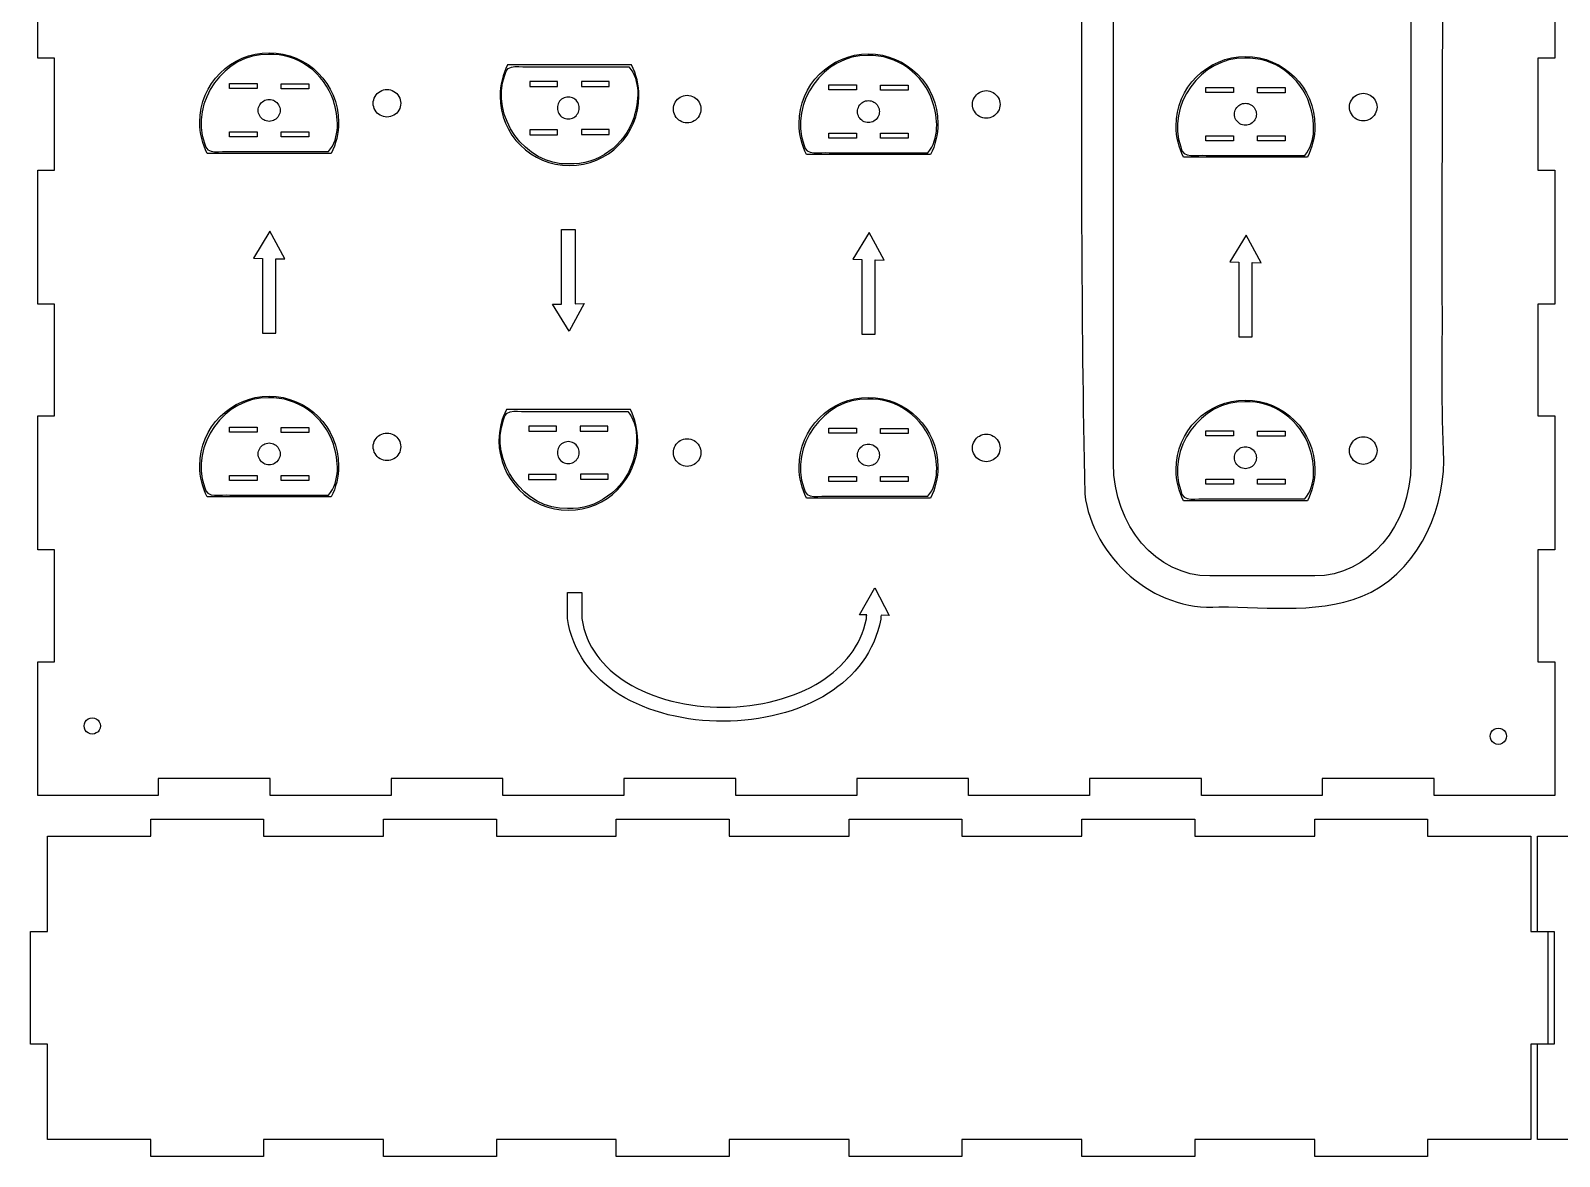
# Model space of a CAD drawing. Extents: x -357 to 241, y 37 to 431.
# Drawn here: x -357.3 to -85.2, y 36.5 to 236.9 of the extents above; entities that cross this region are included whole.
import ezdxf

# ---------------------------------------------------------------- set-up
doc = ezdxf.new("R2010")
doc.units = 0
doc.layers.add('Layer_1_copy', color=7, linetype='CONTINUOUS')

msp = doc.modelspace()

# ---------------------------------------------------------------- linework, layer by layer
at = {"layer": 'Layer_1_copy', "color": 7}
for points in [[(-164.544581, 159.836865), (-164.544581, 346.139486)], [(-111.61036, 346.139486), (-111.61036, 159.836865)], [(-86.0051, 255.81609), (-86.0051, 231.976065), (-89.005122, 231.976065), (-89.005122, 212.066077), (-86.0051, 212.066077), (-86.0051, 188.226092), (-89.005122, 188.226092), (-89.005122, 168.316076), (-86.0051, 168.316076), (-86.0051, 144.476071), (-89.005122, 144.476071), (-89.005122, 124.566055), (-86.0051, 124.566055), (-86.0051, 100.771053), (-107.478683, 100.771053), (-107.478683, 103.771075), (-127.388671, 103.771075), (-127.388671, 100.771053), (-148.907269, 100.771053), (-148.907269, 103.771075), (-168.817256, 103.771075), (-168.817256, 100.771053), (-190.335826, 100.771053), (-190.335826, 103.771075), (-210.245841, 103.771075), (-210.245841, 100.771053), (-231.764411, 100.771053), (-231.764411, 103.771075), (-251.674399, 103.771075), (-251.674399, 100.771053), (-273.192968, 100.771053), (-273.192968, 103.771075), (-293.10299, 103.771075), (-293.10299, 100.771053), (-314.621559, 100.771053), (-314.621559, 103.771075), (-334.531547, 103.771075), (-334.531547, 100.771053), (-356.00513, 100.771053), (-356.00513, 124.566055), (-353.005136, 124.566055), (-353.005136, 144.476071), (-356.00513, 144.476071), (-356.00513, 168.316076), (-353.005136, 168.316076), (-353.005136, 188.226092), (-356.00513, 188.226092), (-356.00513, 212.06608), (-353.005136, 212.06608), (-353.005136, 231.976068), (-356.00513, 231.976068), (-356.00513, 255.816093)], [(-250.314172, 230.775359), (-272.380225, 230.775359)], [(-321.86911, 226.56383), (-321.86911, 227.46383), (-316.945482, 227.46383), (-316.945482, 226.56383), (-321.86911, 226.56383)], [(-312.646455, 226.513428), (-312.646455, 227.413428), (-307.722827, 227.413428), (-307.722827, 226.513428), (-312.646455, 226.513428)], [(-293.839426, 226.406202), (-293.839426, 226.406202)], [(-268.412403, 227.849211), (-268.412403, 226.949211), (-263.488775, 226.949211), (-263.488775, 227.849211), (-268.412403, 227.849211)], [(-259.225711, 227.849211), (-259.225711, 226.949211), (-254.302083, 226.949211), (-254.302083, 227.849211), (-259.225711, 227.849211)], [(-215.214615, 226.357243), (-215.214615, 227.257243), (-210.290987, 227.257243), (-210.290987, 226.357243), (-215.214615, 226.357243)], [(-205.992027, 226.306844), (-205.992027, 227.206844), (-201.068399, 227.206844), (-201.068399, 226.306844), (-205.992027, 226.306844)], [(-187.184968, 226.199587), (-187.184968, 226.199587)], [(-148.123791, 225.886488), (-148.123791, 226.786488), (-143.200163, 226.786488), (-143.200163, 225.886488), (-148.123791, 225.886488)], [(-138.901133, 225.836089), (-138.901133, 226.736089), (-133.977505, 226.736089), (-133.977505, 225.836089), (-138.901133, 225.836089)], [(-314.805665, 224.634833), (-314.805665, 224.634833)], [(-273.706189, 225.222456), (-273.706189, 225.222456)], [(-240.42269, 225.373579), (-240.42269, 225.373579)], [(-208.151206, 224.428246), (-208.151206, 224.428246)], [(-141.060352, 223.957499), (-141.060352, 223.957499)], [(-120.094113, 225.728841), (-120.094113, 225.728841)], [(-327.154596, 220.582997), (-327.154596, 220.582997)], [(-261.567943, 221.170614), (-261.567943, 221.170614)], [(-321.860757, 217.956264), (-321.860757, 218.856264), (-316.937128, 218.856264), (-316.937128, 217.956264), (-321.860757, 217.956264)], [(-312.674141, 217.956264), (-312.674141, 218.856264), (-307.750513, 218.856264), (-307.750513, 217.956264), (-312.674141, 217.956264)], [(-268.420669, 219.241645), (-268.420669, 218.341645), (-263.497041, 218.341645), (-263.497041, 219.241645), (-268.420669, 219.241645)], [(-259.198082, 219.292047), (-259.198082, 218.392047), (-254.274453, 218.392047), (-254.274453, 219.292047), (-259.198082, 219.292047)], [(-220.500132, 220.37641), (-220.500132, 220.37641)], [(-215.206349, 217.749677), (-215.206349, 218.649677), (-210.28272, 218.649677), (-210.28272, 217.749677), (-215.206349, 217.749677)], [(-206.019657, 217.749677), (-206.019657, 218.649677), (-201.096029, 218.649677), (-201.096029, 217.749677), (-206.019657, 217.749677)], [(-153.409277, 219.905663), (-153.409277, 219.905663)], [(-148.115525, 217.278922), (-148.115525, 218.178922), (-143.191897, 218.178922), (-143.191897, 217.278922), (-148.115525, 217.278922)], [(-138.928833, 217.278922), (-138.928833, 218.178922), (-134.005205, 218.178922), (-134.005205, 217.278922), (-138.928833, 217.278922)], [(-303.762579, 215.030094), (-325.828632, 215.030094)], [(-197.108115, 214.823507), (-219.174167, 214.823507)], [(-130.01726, 214.35276), (-152.083313, 214.35276)], [(-250.524851, 169.445083), (-272.590903, 169.445083)], [(-321.86911, 165.436489), (-321.86911, 166.336489), (-316.945482, 166.336489), (-316.945482, 165.436489), (-321.86911, 165.436489)], [(-312.646455, 165.386087), (-312.646455, 166.286087), (-307.722827, 166.286087), (-307.722827, 165.386087), (-312.646455, 165.386087)], [(-268.623105, 166.518938), (-268.623105, 165.618938), (-263.699476, 165.618938), (-263.699476, 166.518938), (-268.623105, 166.518938)], [(-259.436413, 166.518938), (-259.436413, 165.618938), (-254.512785, 165.618938), (-254.512785, 166.518938), (-259.436413, 166.518938)], [(-215.214615, 165.229869), (-215.214615, 166.129869), (-210.290987, 166.129869), (-210.290987, 165.229869), (-215.214615, 165.229869)], [(-205.992027, 165.179467), (-205.992027, 166.079467), (-201.068399, 166.079467), (-201.068399, 165.179467), (-205.992027, 165.179467)], [(-314.805665, 163.507503), (-314.805665, 163.507503)], [(-293.839426, 165.278844), (-293.839426, 165.278844)], [(-273.916868, 163.892181), (-273.916868, 163.892181)], [(-240.42269, 164.246221), (-240.42269, 164.246221)], [(-208.151206, 163.300888), (-208.151206, 163.300888)], [(-187.184968, 165.072229), (-187.184968, 165.072229)], [(-148.123791, 164.759131), (-148.123791, 165.65913), (-143.200163, 165.65913), (-143.200163, 164.759131), (-148.123791, 164.759131)], [(-138.901133, 164.708728), (-138.901133, 165.608728), (-133.977505, 165.608728), (-133.977505, 164.708728), (-138.901133, 164.708728)], [(-120.094113, 164.601483), (-120.094113, 164.601483)], [(-141.060352, 162.830142), (-141.060352, 162.830142)], [(-327.154596, 159.455658), (-327.154596, 159.455658)], [(-268.631371, 157.91135), (-268.631371, 157.01135), (-263.707743, 157.01135), (-263.707743, 157.91135), (-268.631371, 157.91135)], [(-261.567943, 159.840339), (-261.567943, 159.840339)], [(-259.408783, 157.961752), (-259.408783, 157.061752), (-254.485155, 157.061752), (-254.485155, 157.961752), (-259.408783, 157.961752)], [(-220.500132, 159.249044), (-220.500132, 159.249044)], [(-164.544581, 159.836865), (-164.544581, 159.836865)], [(-153.409277, 158.778297), (-153.409277, 158.778297)], [(-321.860757, 156.828917), (-321.860757, 157.728917), (-316.937128, 157.728917), (-316.937128, 156.828917), (-321.860757, 156.828917)], [(-312.674141, 156.828917), (-312.674141, 157.728917), (-307.750513, 157.728917), (-307.750513, 156.828917), (-312.674141, 156.828917)], [(-215.206349, 156.622297), (-215.206349, 157.522297), (-210.28272, 157.522297), (-210.28272, 156.622297), (-215.206349, 156.622297)], [(-206.019657, 156.622297), (-206.019657, 157.522297), (-201.096029, 157.522297), (-201.096029, 156.622297), (-206.019657, 156.622297)], [(-148.115525, 156.151562), (-148.115525, 157.051562), (-143.191897, 157.051562), (-143.191897, 156.151562), (-148.115525, 156.151562)], [(-138.928833, 156.151562), (-138.928833, 157.051562), (-134.005205, 157.051562), (-134.005205, 156.151562), (-138.928833, 156.151562)], [(-303.762579, 153.902756), (-325.828632, 153.902756)], [(-197.108115, 153.696141), (-219.174167, 153.696141)], [(-130.01726, 153.225394), (-152.083313, 153.225394)], [(-128.73679, 139.836845), (-147.418151, 139.836845)], [(-346.290624, 114.599241), (-346.290624, 114.599241)], [(-346.290596, 114.599269), (-346.290596, 114.599269)], [(-346.290596, 114.599269), (-346.290596, 114.599269)], [(-96.051625, 112.770328), (-96.051625, 112.770328)], [(-96.051596, 112.770328), (-96.051596, 112.770328)], [(-96.051596, 112.770328), (-96.051596, 112.770328)], [(-354.267544, 56.498824), (-357.267538, 56.498824), (-357.267538, 76.588841), (-354.267544, 76.588841), (-354.267544, 93.543821), (-335.883956, 93.543821), (-335.883956, 96.543843), (-315.793967, 96.543843), (-315.793967, 93.543821), (-294.455398, 93.543821), (-294.455398, 96.543843), (-274.365376, 96.543843), (-274.365376, 93.543821), (-253.026807, 93.543821), (-253.026807, 96.543843), (-232.936819, 96.543843), (-232.936819, 93.543821), (-211.59825, 93.543821), (-211.59825, 96.543843), (-191.508233, 96.543843), (-191.508233, 93.543821), (-170.169665, 93.543821), (-170.169665, 96.543843), (-150.079676, 96.543843), (-150.079676, 93.543821), (-128.741108, 93.543821), (-128.741108, 96.543843), (-108.651091, 96.543843), (-108.651091, 93.543821), (-90.26753, 93.543821), (-90.26753, 76.588841), (-87.267536, 76.588841), (-87.267536, 56.498824), (-90.26753, 56.498824), (-90.26753, 39.543845), (-90.26753, 39.543845), (-108.651091, 39.543845), (-108.651091, 36.543822), (-128.741108, 36.543822), (-128.741108, 39.543845), (-150.079676, 39.543845), (-150.079676, 36.543822), (-170.169665, 36.543822), (-170.169665, 39.543845), (-191.508233, 39.543845), (-191.508233, 36.543822), (-211.59825, 36.543822), (-211.59825, 39.543845), (-232.936819, 39.543845), (-232.936819, 36.543822), (-253.026807, 36.543822), (-253.026807, 39.543845), (-274.365376, 39.543845), (-274.365376, 36.543822), (-294.455398, 36.543822), (-294.455398, 39.543845), (-315.793967, 39.543845), (-315.793967, 36.543822), (-335.883956, 36.543822), (-335.883956, 39.543845), (-354.267544, 39.543845), (-354.267544, 56.498824)], [(-89.066017, 93.543838), (-65.361016, 93.543838)], [(-65.361016, 39.543833), (-89.066017, 39.543833), (-89.066017, 56.588814), (-86.066015, 56.588814), (-86.066015, 76.49883), (-89.066017, 76.49883), (-89.066017, 93.543838)]]:
    msp.add_lwpolyline(points, dxfattribs=at)
at = {"layer": 'Layer_1_copy', "color": 3}
for points in [[(-314.921336, 232.651205), (-314.921336, 232.651205)], [(-208.266871, 232.444619), (-208.266871, 232.444619)], [(-141.175988, 231.973872), (-141.175988, 231.973872)], [(-261.472928, 213.154247), (-261.472928, 213.154247)], [(-314.921307, 171.523873), (-314.921307, 171.523873)], [(-208.266871, 171.317252), (-208.266871, 171.317252)], [(-141.175988, 170.846506), (-141.175988, 170.846506)], [(-261.683607, 151.823977), (-261.683607, 151.823977)]]:
    msp.add_lwpolyline(points, dxfattribs=at)
at = {"layer": 'Layer_1_copy', "color": 1}
for points in [[(-261.444452, 183.40673), (-264.363702, 188.178049), (-262.767397, 188.222146), (-262.767397, 201.50423), (-260.368508, 201.50423), (-260.368508, 188.275063), (-258.772175, 188.31916), (-261.444452, 183.40673), (-261.444452, 183.40673)], [(-314.68218, 201.169918), (-317.601431, 196.398598), (-316.005125, 196.354501), (-316.005125, 183.072418), (-313.606236, 183.072418), (-313.606236, 196.301584), (-312.009903, 196.257487), (-314.68218, 201.169918), (-314.68218, 201.169918)], [(-208.027716, 200.96332), (-210.946966, 196.192003), (-209.350661, 196.147906), (-209.350661, 182.865822), (-206.951772, 182.865822), (-206.951772, 196.094989), (-205.355438, 196.050892), (-208.027716, 200.96332), (-208.027716, 200.96332)], [(-140.936861, 200.492567), (-143.856112, 195.721248), (-142.259806, 195.677151), (-142.259806, 182.395067), (-139.860917, 182.395067), (-139.860917, 195.624234), (-138.264584, 195.580137), (-140.936861, 200.492567), (-140.936861, 200.492567)], [(-261.698029, 132.27154), (-261.715527, 132.27154), (-261.715527, 132.421485), (-261.715527, 136.910568), (-259.166721, 136.910568), (-259.166721, 132.27154)], [(-208.463749, 132.897735), (-209.769027, 132.933012), (-207.008527, 137.704318), (-204.486166, 132.791901), (-205.906082, 132.844818)], [(-205.95914, 132.156901), (-205.976638, 132.156901)], [(-205.94136, 132.421485), (-205.932611, 132.421485)], [(-233.934305, 113.980012), (-233.934418, 113.980012)]]:
    msp.add_lwpolyline(points, dxfattribs=at)
at = {"layer": 'Layer_1_copy', "color": 7}
for points in [[(-106.044571, 190.624825), (-106.083969, 244.567737), (-105.374434, 298.528146), (-106.63704, 352.457906)], [(-170.382432, 344.965103), (-169.660508, 281.468264), (-170.936632, 217.956834), (-169.669511, 154.467135)], [(-327.154596, 220.582997), (-327.154596, 227.412136), (-321.6229, 232.949819), (-314.801137, 232.949819)], [(-314.801137, 232.949819), (-307.979374, 232.949819), (-302.447706, 227.412136), (-302.447706, 220.582997)], [(-220.500132, 220.37641), (-220.500132, 227.20555), (-214.968435, 232.743232), (-208.146673, 232.743232)], [(-208.146673, 232.743232), (-201.32491, 232.743232), (-195.793241, 227.20555), (-195.793241, 220.37641)], [(-153.409277, 219.905663), (-153.409277, 226.734803), (-147.877581, 232.272486), (-141.055818, 232.272486)], [(-141.055818, 232.272486), (-134.234055, 232.272486), (-128.702387, 226.734803), (-128.702387, 219.905663)], [(-272.380225, 230.775359), (-273.221924, 229.104093), (-273.706189, 227.221859), (-273.706189, 225.222456)], [(-248.999299, 225.222456), (-248.999299, 227.221219), (-249.472981, 229.104516), (-250.314172, 230.775359)], [(-295.961189, 225.181202), (-295.523538, 225.939235), (-294.714727, 226.406202), (-293.839426, 226.406202)], [(-293.839426, 226.406202), (-292.964126, 226.406202), (-292.155315, 225.939235), (-291.717664, 225.181202)], [(-189.30673, 224.974587), (-188.869079, 225.73262), (-188.060268, 226.199587), (-187.184968, 226.199587)], [(-187.184968, 226.199587), (-186.309667, 226.199587), (-185.500856, 225.73262), (-185.063205, 224.974587)], [(-316.494415, 221.709833), (-316.842749, 222.313165), (-316.842749, 223.056501), (-316.494415, 223.659833)], [(-316.494415, 223.659833), (-316.146081, 224.263165), (-315.502333, 224.634833), (-314.805665, 224.634833)], [(-314.805665, 224.634833), (-314.108997, 224.634833), (-313.46525, 224.263165), (-313.116916, 223.659833)], [(-313.116916, 223.659833), (-312.768582, 223.056501), (-312.768582, 222.313165), (-313.116916, 221.709833)], [(-295.961189, 222.731202), (-296.398839, 223.489235), (-296.398839, 224.423169), (-295.961189, 225.181202)], [(-291.717664, 225.181202), (-291.280014, 224.423169), (-291.280014, 223.489235), (-291.717664, 222.731202)], [(-273.706189, 225.222456), (-273.706189, 218.393316), (-268.174493, 212.855634), (-261.35273, 212.855634)], [(-263.256692, 224.095614), (-263.605026, 223.492282), (-263.605026, 222.748946), (-263.256692, 222.145614)], [(-261.567943, 225.070614), (-262.26461, 225.070614), (-262.908358, 224.698946), (-263.256692, 224.095614)], [(-259.879193, 224.095614), (-260.227527, 224.698946), (-260.871275, 225.070614), (-261.567943, 225.070614)], [(-261.35273, 212.855634), (-254.530967, 212.855634), (-248.999299, 218.393316), (-248.999299, 225.222456)], [(-259.879193, 222.145614), (-259.530859, 222.748946), (-259.530859, 223.492282), (-259.879193, 224.095614)], [(-242.544452, 221.698579), (-242.982103, 222.456612), (-242.982103, 223.390547), (-242.544452, 224.148579)], [(-242.544452, 224.148579), (-242.106802, 224.906612), (-241.297991, 225.373579), (-240.42269, 225.373579)], [(-240.42269, 225.373579), (-239.54739, 225.373579), (-238.738578, 224.906612), (-238.300928, 224.148579)], [(-238.300928, 224.148579), (-237.863278, 223.390547), (-237.863278, 222.456612), (-238.300928, 221.698579)], [(-209.839956, 221.503246), (-210.18829, 222.106578), (-210.18829, 222.849914), (-209.839956, 223.453246)], [(-209.839956, 223.453246), (-209.491622, 224.056578), (-208.847874, 224.428246), (-208.151206, 224.428246)], [(-208.151206, 224.428246), (-207.454538, 224.428246), (-206.810791, 224.056578), (-206.462457, 223.453246)], [(-206.462457, 223.453246), (-206.114123, 222.849914), (-206.114123, 222.106578), (-206.462457, 221.503246)], [(-189.30673, 222.524587), (-189.74438, 223.28262), (-189.74438, 224.216555), (-189.30673, 224.974587)], [(-185.063205, 224.974587), (-184.625555, 224.216555), (-184.625555, 223.28262), (-185.063205, 222.524587)], [(-142.749101, 222.982499), (-142.400767, 223.585831), (-141.75702, 223.957499), (-141.060352, 223.957499)], [(-141.060352, 223.957499), (-140.363684, 223.957499), (-139.719936, 223.585831), (-139.371602, 222.982499)], [(-122.215875, 222.053841), (-122.653526, 222.811873), (-122.653526, 223.745808), (-122.215875, 224.503841)], [(-122.215875, 224.503841), (-121.778225, 225.261873), (-120.969414, 225.728841), (-120.094113, 225.728841)], [(-120.094113, 225.728841), (-119.218812, 225.728841), (-118.410001, 225.261873), (-117.972351, 224.503841)], [(-117.972351, 224.503841), (-117.534701, 223.745808), (-117.534701, 222.811873), (-117.972351, 222.053841)], [(-325.828632, 215.030094), (-326.670331, 216.70136), (-327.154596, 218.583593), (-327.154596, 220.582997)], [(-314.805665, 220.734833), (-315.502333, 220.734833), (-316.146081, 221.106501), (-316.494415, 221.709833)], [(-313.116916, 221.709833), (-313.46525, 221.106501), (-314.108997, 220.734833), (-314.805665, 220.734833)], [(-302.447706, 220.582997), (-302.447706, 218.584234), (-302.921388, 216.700937), (-303.762579, 215.030094)], [(-293.839426, 221.506202), (-294.714727, 221.506202), (-295.523538, 221.973169), (-295.961189, 222.731202)], [(-291.717664, 222.731202), (-292.155315, 221.973169), (-292.964126, 221.506202), (-293.839426, 221.506202)], [(-263.256692, 222.145614), (-262.908358, 221.542282), (-262.26461, 221.170614), (-261.567943, 221.170614)], [(-261.567943, 221.170614), (-260.871275, 221.170614), (-260.227527, 221.542282), (-259.879193, 222.145614)], [(-240.42269, 220.473579), (-241.297991, 220.473579), (-242.106802, 220.940547), (-242.544452, 221.698579)], [(-238.300928, 221.698579), (-238.738578, 220.940547), (-239.54739, 220.473579), (-240.42269, 220.473579)], [(-208.151206, 220.528246), (-208.847874, 220.528246), (-209.491622, 220.899914), (-209.839956, 221.503246)], [(-206.462457, 221.503246), (-206.810791, 220.899914), (-207.454538, 220.528246), (-208.151206, 220.528246)], [(-187.184968, 221.299587), (-188.060268, 221.299587), (-188.869079, 221.766555), (-189.30673, 222.524587)], [(-185.063205, 222.524587), (-185.500856, 221.766555), (-186.309667, 221.299587), (-187.184968, 221.299587)], [(-142.749101, 221.032499), (-143.097435, 221.635831), (-143.097435, 222.379167), (-142.749101, 222.982499)], [(-141.060352, 220.057499), (-141.75702, 220.057499), (-142.400767, 220.429167), (-142.749101, 221.032499)], [(-139.371602, 221.032499), (-139.719936, 220.429167), (-140.363684, 220.057499), (-141.060352, 220.057499)], [(-139.371602, 222.982499), (-139.023268, 222.379167), (-139.023268, 221.635831), (-139.371602, 221.032499)], [(-120.094113, 220.828841), (-120.969414, 220.828841), (-121.778225, 221.295808), (-122.215875, 222.053841)], [(-117.972351, 222.053841), (-118.410001, 221.295808), (-119.218812, 220.828841), (-120.094113, 220.828841)], [(-219.174167, 214.823507), (-220.015867, 216.494773), (-220.500132, 218.377007), (-220.500132, 220.37641)], [(-195.793241, 220.37641), (-195.793241, 218.377647), (-196.266923, 216.49435), (-197.108115, 214.823507)], [(-152.083313, 214.35276), (-152.925012, 216.024027), (-153.409277, 217.90626), (-153.409277, 219.905663)], [(-128.702387, 219.905663), (-128.702387, 217.9069), (-129.176069, 216.023603), (-130.01726, 214.35276)], [(-105.815096, 162.146712), (-106.250452, 171.630818), (-105.928211, 181.131717), (-106.044571, 190.624825)], [(-327.154596, 159.455658), (-327.154596, 166.284798), (-321.6229, 171.822481), (-314.801137, 171.822481)], [(-314.801137, 171.822481), (-307.979374, 171.822481), (-302.447706, 166.284798), (-302.447706, 159.455658)], [(-220.500132, 159.249044), (-220.500132, 166.078184), (-214.968435, 171.615866), (-208.146673, 171.615866)], [(-208.146673, 171.615866), (-201.32491, 171.615866), (-195.793241, 166.078184), (-195.793241, 159.249044)], [(-272.590903, 169.445083), (-273.432603, 167.773817), (-273.916868, 165.891584), (-273.916868, 163.892181)], [(-249.209978, 163.892181), (-249.209978, 165.890943), (-249.683659, 167.77424), (-250.524851, 169.445083)], [(-153.409277, 158.778297), (-153.409277, 165.607437), (-147.877581, 171.145119), (-141.055818, 171.145119)], [(-141.055818, 171.145119), (-134.234055, 171.145119), (-128.702387, 165.607437), (-128.702387, 158.778297)], [(-316.494415, 162.532503), (-316.146081, 163.135835), (-315.502333, 163.507503), (-314.805665, 163.507503)], [(-314.805665, 163.507503), (-314.108997, 163.507503), (-313.46525, 163.135835), (-313.116916, 162.532503)], [(-295.961189, 161.603844), (-296.398839, 162.361877), (-296.398839, 163.295812), (-295.961189, 164.053844)], [(-295.961189, 164.053844), (-295.523538, 164.811877), (-294.714727, 165.278844), (-293.839426, 165.278844)], [(-293.839426, 165.278844), (-292.964126, 165.278844), (-292.155315, 164.811877), (-291.717664, 164.053844)], [(-291.717664, 164.053844), (-291.280014, 163.295812), (-291.280014, 162.361877), (-291.717664, 161.603844)], [(-273.916868, 163.892181), (-273.916868, 157.063041), (-268.385171, 151.525358), (-261.563409, 151.525358)], [(-261.567943, 163.740339), (-262.26461, 163.740339), (-262.908358, 163.368671), (-263.256692, 162.765339)], [(-259.879193, 162.765339), (-260.227527, 163.368671), (-260.871275, 163.740339), (-261.567943, 163.740339)], [(-261.563409, 151.525358), (-254.741646, 151.525358), (-249.209978, 157.063041), (-249.209978, 163.892181)], [(-242.544452, 163.021221), (-242.106802, 163.779254), (-241.297991, 164.246221), (-240.42269, 164.246221)], [(-240.42269, 164.246221), (-239.54739, 164.246221), (-238.738578, 163.779254), (-238.300928, 163.021221)], [(-209.839956, 162.325888), (-209.491622, 162.92922), (-208.847874, 163.300888), (-208.151206, 163.300888)], [(-208.151206, 163.300888), (-207.454538, 163.300888), (-206.810791, 162.92922), (-206.462457, 162.325888)], [(-189.30673, 161.397229), (-189.74438, 162.155262), (-189.74438, 163.089197), (-189.30673, 163.847229)], [(-189.30673, 163.847229), (-188.869079, 164.605262), (-188.060268, 165.072229), (-187.184968, 165.072229)], [(-187.184968, 165.072229), (-186.309667, 165.072229), (-185.500856, 164.605262), (-185.063205, 163.847229)], [(-185.063205, 163.847229), (-184.625555, 163.089197), (-184.625555, 162.155262), (-185.063205, 161.397229)], [(-122.215875, 160.926483), (-122.653526, 161.684515), (-122.653526, 162.61845), (-122.215875, 163.376483)], [(-122.215875, 163.376483), (-121.778225, 164.134515), (-120.969414, 164.601483), (-120.094113, 164.601483)], [(-120.094113, 164.601483), (-119.218812, 164.601483), (-118.410001, 164.134515), (-117.972351, 163.376483)], [(-117.972351, 163.376483), (-117.534701, 162.61845), (-117.534701, 161.684515), (-117.972351, 160.926483)], [(-316.494415, 160.582503), (-316.842749, 161.185835), (-316.842749, 161.929171), (-316.494415, 162.532503)], [(-314.805665, 159.607503), (-315.502333, 159.607503), (-316.146081, 159.979171), (-316.494415, 160.582503)], [(-313.116916, 160.582503), (-313.46525, 159.979171), (-314.108997, 159.607503), (-314.805665, 159.607503)], [(-313.116916, 162.532503), (-312.768582, 161.929171), (-312.768582, 161.185835), (-313.116916, 160.582503)], [(-293.839426, 160.378844), (-294.714727, 160.378844), (-295.523538, 160.845812), (-295.961189, 161.603844)], [(-291.717664, 161.603844), (-292.155315, 160.845812), (-292.964126, 160.378844), (-293.839426, 160.378844)], [(-263.256692, 162.765339), (-263.605026, 162.162007), (-263.605026, 161.418671), (-263.256692, 160.815339)], [(-263.256692, 160.815339), (-262.908358, 160.212007), (-262.26461, 159.840339), (-261.567943, 159.840339)], [(-261.567943, 159.840339), (-260.871275, 159.840339), (-260.227527, 160.212007), (-259.879193, 160.815339)], [(-259.879193, 160.815339), (-259.530859, 161.418671), (-259.530859, 162.162007), (-259.879193, 162.765339)], [(-242.544452, 160.571221), (-242.982103, 161.329254), (-242.982103, 162.263189), (-242.544452, 163.021221)], [(-240.42269, 159.346221), (-241.297991, 159.346221), (-242.106802, 159.813189), (-242.544452, 160.571221)], [(-238.300928, 160.571221), (-238.738578, 159.813189), (-239.54739, 159.346221), (-240.42269, 159.346221)], [(-238.300928, 163.021221), (-237.863278, 162.263189), (-237.863278, 161.329254), (-238.300928, 160.571221)], [(-209.839956, 160.375888), (-210.18829, 160.97922), (-210.18829, 161.722556), (-209.839956, 162.325888)], [(-206.462457, 162.325888), (-206.114123, 161.722556), (-206.114123, 160.97922), (-206.462457, 160.375888)], [(-187.184968, 160.172229), (-188.060268, 160.172229), (-188.869079, 160.639197), (-189.30673, 161.397229)], [(-185.063205, 161.397229), (-185.500856, 160.639197), (-186.309667, 160.172229), (-187.184968, 160.172229)], [(-142.749101, 159.905142), (-143.097435, 160.508474), (-143.097435, 161.251809), (-142.749101, 161.855142)], [(-142.749101, 161.855142), (-142.400767, 162.458474), (-141.75702, 162.830142), (-141.060352, 162.830142)], [(-141.060352, 162.830142), (-140.363684, 162.830142), (-139.719936, 162.458474), (-139.371602, 161.855142)], [(-139.371602, 161.855142), (-139.023268, 161.251809), (-139.023268, 160.508474), (-139.371602, 159.905142)], [(-120.094113, 159.701483), (-120.969414, 159.701483), (-121.778225, 160.16845), (-122.215875, 160.926483)], [(-117.972351, 160.926483), (-118.410001, 160.16845), (-119.218812, 159.701483), (-120.094113, 159.701483)], [(-118.678616, 136.937238), (-109.778738, 141.714554), (-105.251583, 152.335285), (-105.815096, 162.146712)], [(-325.828632, 153.902756), (-326.670331, 155.574022), (-327.154596, 157.456255), (-327.154596, 159.455658)], [(-302.447706, 159.455658), (-302.447706, 157.456896), (-302.921388, 155.573599), (-303.762579, 153.902756)], [(-219.174167, 153.696141), (-220.015867, 155.367407), (-220.500132, 157.24964), (-220.500132, 159.249044)], [(-208.151206, 159.400888), (-208.847874, 159.400888), (-209.491622, 159.772556), (-209.839956, 160.375888)], [(-206.462457, 160.375888), (-206.810791, 159.772556), (-207.454538, 159.400888), (-208.151206, 159.400888)], [(-195.793241, 159.249044), (-195.793241, 157.250281), (-196.266923, 155.366984), (-197.108115, 153.696141)], [(-147.418151, 139.836845), (-156.90618, 139.836845), (-164.544581, 148.756845), (-164.544581, 159.836865)], [(-152.083313, 153.225394), (-152.925012, 154.89666), (-153.409277, 156.778894), (-153.409277, 158.778297)], [(-141.060352, 158.930142), (-141.75702, 158.930142), (-142.400767, 159.301809), (-142.749101, 159.905142)], [(-139.371602, 159.905142), (-139.719936, 159.301809), (-140.363684, 158.930142), (-141.060352, 158.930142)], [(-128.702387, 158.778297), (-128.702387, 156.779534), (-129.176069, 154.896237), (-130.01726, 153.225394)], [(-111.61036, 159.836865), (-111.61036, 148.756845), (-119.248761, 139.836845), (-128.73679, 139.836845)], [(-169.669511, 154.467135), (-168.243188, 143.083417), (-157.438762, 133.474456), (-145.802655, 134.339128)], [(-145.802655, 134.339128), (-136.773943, 134.365939), (-127.092535, 132.831102), (-118.678616, 136.937238)], [(-347.546361, 113.874241), (-347.287343, 114.322873), (-346.808659, 114.599241), (-346.290624, 114.599241)], [(-347.546333, 113.874269), (-347.287315, 114.322901), (-346.808631, 114.599269), (-346.290596, 114.599269)], [(-347.546333, 113.874269), (-347.287315, 114.322901), (-346.808631, 114.599269), (-346.290596, 114.599269)], [(-346.290624, 114.599241), (-345.772589, 114.599241), (-345.293905, 114.322873), (-345.034887, 113.874241)], [(-346.290596, 114.599269), (-345.772561, 114.599269), (-345.293877, 114.322901), (-345.034859, 113.874269)], [(-346.290596, 114.599269), (-345.772561, 114.599269), (-345.293877, 114.322901), (-345.034859, 113.874269)], [(-347.546361, 112.424241), (-347.805378, 112.872873), (-347.805378, 113.42561), (-347.546361, 113.874241)], [(-347.546333, 112.424269), (-347.80535, 112.872901), (-347.80535, 113.425638), (-347.546333, 113.874269)], [(-347.546333, 112.424269), (-347.80535, 112.872901), (-347.80535, 113.425638), (-347.546333, 113.874269)], [(-346.290624, 111.699241), (-346.808659, 111.699241), (-347.287343, 111.97561), (-347.546361, 112.424241)], [(-346.290596, 111.699269), (-346.808631, 111.699269), (-347.287315, 111.975638), (-347.546333, 112.424269)], [(-346.290596, 111.699269), (-346.808631, 111.699269), (-347.287315, 111.975638), (-347.546333, 112.424269)], [(-345.034887, 112.424241), (-345.293905, 111.97561), (-345.772589, 111.699241), (-346.290624, 111.699241)], [(-345.034859, 112.424269), (-345.293877, 111.975638), (-345.772561, 111.699269), (-346.290596, 111.699269)], [(-345.034859, 112.424269), (-345.293877, 111.975638), (-345.772561, 111.699269), (-346.290596, 111.699269)], [(-345.034887, 113.874241), (-344.77587, 113.42561), (-344.77587, 112.872873), (-345.034887, 112.424241)], [(-345.034859, 113.874269), (-344.775841, 113.425638), (-344.775841, 112.872901), (-345.034859, 112.424269)], [(-345.034859, 113.874269), (-344.775841, 113.425638), (-344.775841, 112.872901), (-345.034859, 112.424269)], [(-97.307362, 110.595328), (-97.566379, 111.04396), (-97.566379, 111.596697), (-97.307362, 112.045328)], [(-97.307333, 110.595328), (-97.566351, 111.04396), (-97.566351, 111.596697), (-97.307333, 112.045328)], [(-97.307333, 110.595328), (-97.566351, 111.04396), (-97.566351, 111.596697), (-97.307333, 112.045328)], [(-97.307362, 112.045328), (-97.048344, 112.49396), (-96.56966, 112.770328), (-96.051625, 112.770328)], [(-97.307333, 112.045328), (-97.048316, 112.49396), (-96.569632, 112.770328), (-96.051596, 112.770328)], [(-97.307333, 112.045328), (-97.048316, 112.49396), (-96.569632, 112.770328), (-96.051596, 112.770328)], [(-96.051625, 112.770328), (-95.53359, 112.770328), (-95.054905, 112.49396), (-94.795888, 112.045328)], [(-96.051596, 112.770328), (-95.533561, 112.770328), (-95.054877, 112.49396), (-94.79586, 112.045328)], [(-96.051596, 112.770328), (-95.533561, 112.770328), (-95.054877, 112.49396), (-94.79586, 112.045328)], [(-94.795888, 112.045328), (-94.53687, 111.596697), (-94.53687, 111.04396), (-94.795888, 110.595328)], [(-94.79586, 112.045328), (-94.536842, 111.596697), (-94.536842, 111.04396), (-94.79586, 110.595328)], [(-94.79586, 112.045328), (-94.536842, 111.596697), (-94.536842, 111.04396), (-94.79586, 110.595328)], [(-96.051625, 109.870328), (-96.56966, 109.870328), (-97.048344, 110.146697), (-97.307362, 110.595328)], [(-96.051596, 109.870328), (-96.569632, 109.870328), (-97.048316, 110.146697), (-97.307333, 110.595328)], [(-96.051596, 109.870328), (-96.569632, 109.870328), (-97.048316, 110.146697), (-97.307333, 110.595328)], [(-94.795888, 110.595328), (-95.054905, 110.146697), (-95.53359, 109.870328), (-96.051625, 109.870328)], [(-94.79586, 110.595328), (-95.054877, 110.146697), (-95.533561, 109.870328), (-96.051596, 109.870328)], [(-94.79586, 110.595328), (-95.054877, 110.146697), (-95.533561, 109.870328), (-96.051596, 109.870328)]]:
    msp.add_open_spline(points, degree=3, dxfattribs=at)
at = {"layer": 'Layer_1_copy', "color": 3}
for points in [[(-314.921336, 232.651205), (-322.708637, 232.930222), (-328.944309, 224.106578), (-326.333697, 216.855583)], [(-303.385502, 224.440305), (-304.956746, 229.292637), (-309.754665, 232.906182), (-314.921336, 232.651205)], [(-208.266871, 232.444619), (-216.054172, 232.723635), (-222.289844, 223.899991), (-219.679232, 216.648997)], [(-196.731038, 224.233719), (-198.302253, 229.08605), (-203.100201, 232.699595), (-208.266871, 232.444619)], [(-141.175988, 231.973872), (-148.963318, 232.252888), (-155.19899, 223.429244), (-152.588349, 216.17825)], [(-129.640155, 223.762972), (-131.211399, 228.615303), (-136.009346, 232.228849), (-141.175988, 231.973872)], [(-261.472928, 213.154247), (-269.26023, 212.875234), (-275.49593, 221.698875), (-272.885289, 228.949869)], [(-272.885289, 228.949869), (-272.525992, 231.234628), (-269.914421, 230.241036), (-268.34329, 230.44037)], [(-268.34329, 230.44037), (-262.490114, 230.44037), (-256.636938, 230.44037), (-250.783762, 230.44037)], [(-250.783762, 230.44037), (-248.692128, 228.013343), (-249.002516, 224.267605), (-249.937095, 221.365147)], [(-304.232169, 215.365083), (-302.140535, 217.792109), (-302.450923, 221.537847), (-303.385502, 224.440305)], [(-197.577704, 215.158496), (-195.486071, 217.585523), (-195.796459, 221.331261), (-196.731038, 224.233719)], [(-130.486822, 214.68775), (-128.395188, 217.114776), (-128.705576, 220.860514), (-129.640155, 223.762972)], [(-249.937095, 221.365147), (-251.508339, 216.512816), (-256.306258, 212.899274), (-261.472928, 213.154247)], [(-326.333697, 216.855583), (-325.9744, 214.570825), (-323.362828, 215.564417), (-321.791669, 215.365083)], [(-321.791669, 215.365083), (-315.938521, 215.365083), (-310.085345, 215.365083), (-304.232169, 215.365083)], [(-219.679232, 216.648997), (-219.319935, 214.364238), (-216.708363, 215.35783), (-215.137204, 215.158496)], [(-215.137204, 215.158496), (-209.284028, 215.158496), (-203.430852, 215.158496), (-197.577704, 215.158496)], [(-152.588349, 216.17825), (-152.229052, 213.893492), (-149.617509, 214.887083), (-148.04635, 214.68775)], [(-148.04635, 214.68775), (-142.193174, 214.68775), (-136.339998, 214.68775), (-130.486822, 214.68775)], [(-314.921307, 171.523873), (-322.708637, 171.802889), (-328.944309, 162.979237), (-326.333668, 155.728242)], [(-303.385474, 163.312965), (-304.956718, 168.165304), (-309.754665, 171.778849), (-314.921307, 171.523873)], [(-208.266871, 171.317252), (-216.054172, 171.596269), (-222.289844, 162.772625), (-219.679232, 155.52163)], [(-196.731038, 163.106353), (-198.302282, 167.958684), (-203.100201, 171.572229), (-208.266871, 171.317252)], [(-273.095968, 167.619588), (-272.736671, 169.904346), (-270.1251, 168.910755), (-268.553969, 169.110088)], [(-268.553969, 169.110088), (-262.700793, 169.110088), (-256.847617, 169.110088), (-250.994441, 169.110088)], [(-250.994441, 169.110088), (-248.902807, 166.683062), (-249.213195, 162.937324), (-250.147774, 160.034866)], [(-141.175988, 170.846506), (-148.963318, 171.125522), (-155.19899, 162.301878), (-152.588349, 155.050884)], [(-129.640155, 162.635606), (-131.211399, 167.487937), (-136.009346, 171.101482), (-141.175988, 170.846506)], [(-261.683607, 151.823977), (-269.470909, 151.544944), (-275.706609, 160.368594), (-273.095968, 167.619588)], [(-304.232141, 154.237742), (-302.140535, 156.664769), (-302.450923, 160.410507), (-303.385474, 163.312965)], [(-197.577704, 154.03113), (-195.486071, 156.458157), (-195.796459, 160.203895), (-196.731038, 163.106353)], [(-130.486822, 153.560383), (-128.395188, 155.98741), (-128.705576, 159.733148), (-129.640155, 162.635606)], [(-250.147774, 160.034866), (-251.719018, 155.182535), (-256.516937, 151.56899), (-261.683607, 151.823977)], [(-326.333668, 155.728242), (-325.9744, 153.443484), (-323.362828, 154.437076), (-321.791669, 154.237742)], [(-219.679232, 155.52163), (-219.319935, 153.236872), (-216.708363, 154.230464), (-215.137204, 154.03113)], [(-321.791669, 154.237742), (-315.938493, 154.237742), (-310.085317, 154.237742), (-304.232141, 154.237742)], [(-215.137204, 154.03113), (-209.284028, 154.03113), (-203.430852, 154.03113), (-197.577704, 154.03113)], [(-152.588349, 155.050884), (-152.229081, 152.766125), (-149.617509, 153.759717), (-148.04635, 153.560383)], [(-148.04635, 153.560383), (-142.193174, 153.560383), (-136.339998, 153.560383), (-130.486822, 153.560383)]]:
    msp.add_open_spline(points, degree=3, dxfattribs=at)
at = {"layer": 'Layer_1_copy', "color": 1}
for points in [[(-252.499334, 118.768985), (-257.343171, 121.788819), (-260.900666, 126.351647), (-261.698029, 132.27154)], [(-259.166721, 132.27154), (-258.402463, 127.297994), (-255.446242, 123.556518), (-251.176305, 120.894457)], [(-216.630527, 121.070845), (-212.487645, 123.69698), (-209.523465, 127.356922), (-208.525471, 132.200984)], [(-205.976638, 132.156901), (-207.037229, 126.391186), (-210.576832, 121.941783), (-215.289971, 118.954179)], [(-208.525471, 132.200984), (-208.500071, 132.429613), (-208.485791, 132.668852), (-208.463749, 132.897735)], [(-205.94136, 132.359734), (-205.94644, 132.291324), (-205.951802, 132.22122), (-205.95914, 132.156901)], [(-205.906082, 132.844818), (-205.9185, 132.709746), (-205.931482, 132.565418), (-205.94136, 132.421485)], [(-205.932611, 132.421485), (-205.935998, 132.400882), (-205.937973, 132.380365), (-205.94136, 132.359734)], [(-251.176305, 120.894457), (-246.489271, 117.972384), (-240.224643, 116.461987), (-233.94311, 116.484734)], [(-233.94311, 116.484734), (-227.661605, 116.507594), (-221.376517, 118.062469), (-216.630527, 121.070845)], [(-233.934418, 113.980012), (-240.617722, 113.955741), (-247.298741, 115.526703), (-252.499334, 118.768985)], [(-215.289971, 118.954179), (-220.544384, 115.623533), (-227.250944, 114.004227), (-233.934305, 113.980012)]]:
    msp.add_open_spline(points, degree=3, dxfattribs=at)

doc.saveas('drawing.dxf')
